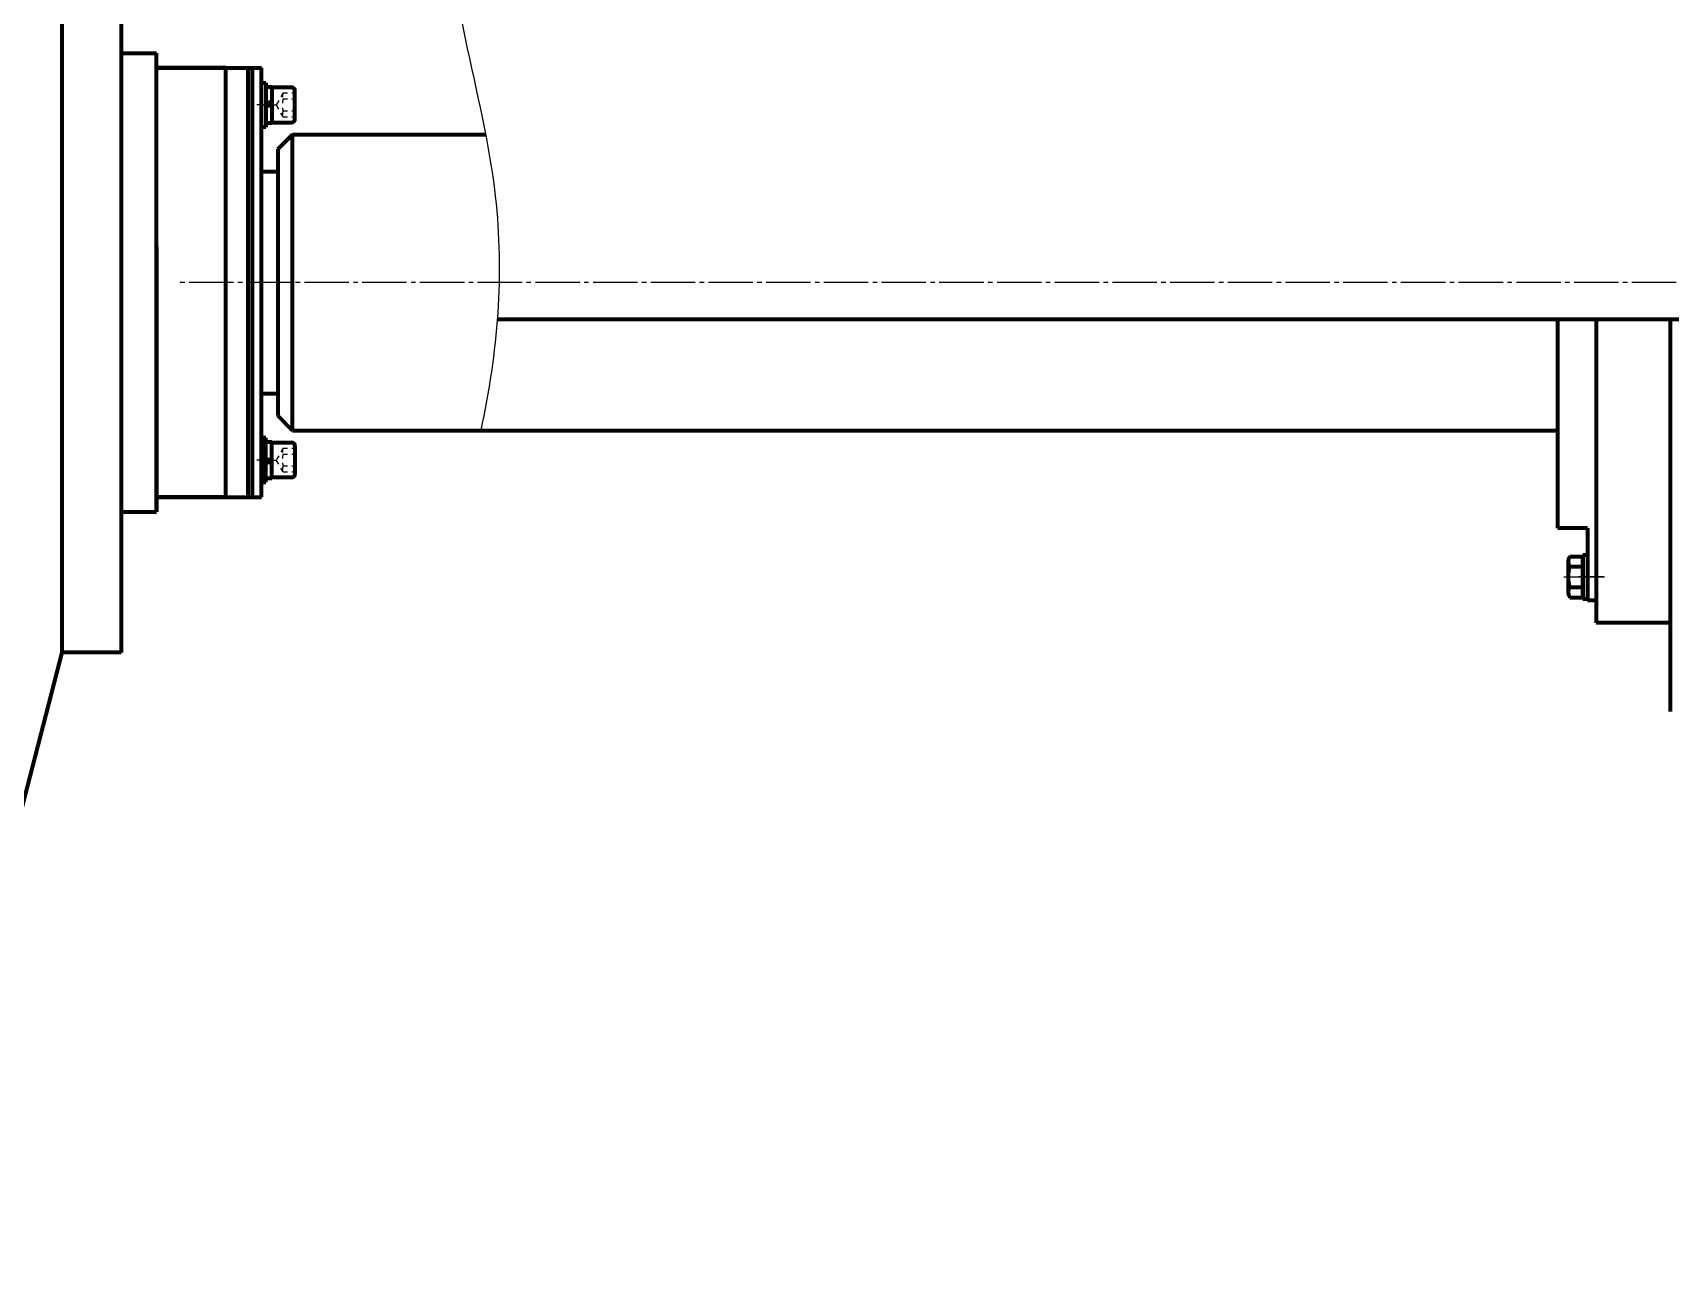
# Model space of a CAD drawing. Header units: millimetres. Extents: x -14850 to 14850, y -10500 to 10500.
# Drawn here: x 1489 to 2595, y 3409 to 4253 of the extents above; entities that cross this region are included whole.
import ezdxf

# ---------------------------------------------------------------- set-up
doc = ezdxf.new("R2010")
doc.units = ezdxf.units.MM
doc.linetypes.add('EB_DASH', pattern=[6, 3, -3])
doc.linetypes.add('EB_DASHDOT', pattern=[39, 30, -3, 3, -3])
for name, color, linetype, lineweight in [('CAXA0', 7, 'Continuous', 70), ('CAXA1', 1, 'EB_DASHDOT', 25), ('CAXA2', 6, 'EB_DASH', 25), ('CAXA3', 2, 'Continuous', 25)]:
    doc.layers.add(name, color=color, linetype=linetype, lineweight=lineweight)

# ---------------------------------------------------------------- blocks, each defined once
blk = doc.blocks.new('CAXBLOCK131', base_point=(1646.1, 4203.9))
at = {"layer": 'CAXA0'}
for p, q in [((1646.1, 4216.1), (1646.1, 4191.7)), ((1646.1, 4216.1), (1650.2, 4216.1)), ((1646.1, 4205), (1650.2, 4206.1)), ((1650.2, 4216.1), (1650.2, 4191.7)), ((1646.1, 4202.9), (1646.6, 4203)), ((1646.6, 4203), (1650.2, 4204)), ((1646.1, 4191.7), (1650.2, 4191.7))]:
    blk.add_line(p, q, dxfattribs=at)
at = {"layer": 'CAXA1', "linetype": 'EB_DASHDOT', "lineweight": 25}
blk.add_line((1643.1, 4203.9), (1653.2, 4203.9), dxfattribs=at)
blk = doc.blocks.new('CAXBLOCK139', base_point=(1646.1, 3963.9))
at = {"layer": 'CAXA0'}
for p, q in [((1646.1, 3951.7), (1646.1, 3976.1)), ((1646.1, 3976.1), (1650.2, 3976.1)), ((1650.2, 3951.7), (1650.2, 3976.1)), ((1646.1, 3965), (1646.6, 3964.8)), ((1646.1, 3962.9), (1650.2, 3961.8)), ((1646.6, 3964.8), (1650.2, 3963.9)), ((1646.1, 3951.7), (1650.2, 3951.7))]:
    blk.add_line(p, q, dxfattribs=at)
at = {"layer": 'CAXA1', "linetype": 'EB_DASHDOT', "lineweight": 25}
blk.add_line((1643.1, 3963.9), (1653.2, 3963.9), dxfattribs=at)

msp = doc.modelspace()

# ---------------------------------------------------------------- linework, layer by layer
at = {"layer": 'CAXA0'}
for p, q in [((1548.26, 4983.92), (1548.26, 3833.92)), ((1508.26, 4658.92), (1508.26, 4058.92)), ((1548.26, 4238.92), (1572.11, 4238.92)), ((1572.11, 3928.92), (1572.11, 4238.92)), ((1572.11, 4228.92), (1619.11, 4228.92)), ((1619.11, 4228.92), (1572.11, 4228.92)), ((1619.11, 3938.92), (1619.11, 4228.92)), ((1619.11, 4228.92), (1643.11, 4228.92)), ((1634.11, 3938.92), (1634.11, 4228.92)), ((1637.11, 3938.92), (1637.11, 4228.92)), ((1643.11, 3938.92), (1643.11, 4228.92)), ((1643.11, 4218.92), (1646.11, 4218.92)), ((1643.11, 4188.92), (1643.11, 4218.92)), ((1646.11, 4218.92), (1646.11, 4188.92)), ((1663.41, 4215.76), (1650.21, 4215.76)), ((1650.21, 4215.76), (1650.21, 4192.09)), ((1665.78, 4194.45), (1665.78, 4213.39)), ((1646.11, 4188.92), (1643.11, 4188.92)), ((1650.21, 4192.09), (1663.41, 4192.09)), ((1654.11, 4173.92), (1664.11, 4183.92)), ((1664.11, 4183.92), (1794.59, 4183.92)), ((1664.11, 3983.92), (1664.11, 4183.92)), ((1654.11, 4173.92), (1654.11, 3993.92)), ((1643.11, 4158.92), (1654.11, 4158.92)), ((3581.76, 4058.92), (1802.49, 4058.92)), ((2519.26, 3917.92), (2519.26, 4058.92)), ((2545.26, 4058.92), (2545.26, 3853.92)), ((2595.26, 4058.92), (2595.26, 3793.92)), ((1643.11, 4008.92), (1654.11, 4008.92)), ((1654.11, 3993.92), (1664.11, 3983.92)), ((1646.11, 3978.92), (1643.11, 3978.92)), ((1643.11, 3978.92), (1643.11, 3948.92)), ((1646.11, 3948.92), (1646.11, 3978.92)), ((1650.21, 3975.76), (1663.41, 3975.76)), ((1650.21, 3952.09), (1650.21, 3975.76)), ((1664.11, 3983.92), (2519.26, 3983.92)), ((1665.78, 3973.39), (1665.78, 3954.45)), ((1663.41, 3952.09), (1650.21, 3952.09)), ((1643.11, 3948.92), (1646.11, 3948.92)), ((1548.26, 3928.92), (1572.11, 3928.92)), ((1572.11, 3938.92), (1619.11, 3938.92)), ((1619.11, 3938.92), (1572.11, 3938.92)), ((1619.11, 3938.92), (1643.11, 3938.92)), ((2539.26, 3917.92), (2519.26, 3917.92)), ((2539.26, 3917.92), (2539.26, 3868.92)), ((2545.26, 3923.92), (2545.26, 3868.92)), ((2527.29, 3898.78), (2536.26, 3898.78)), ((2536.26, 3899.92), (2539.26, 3899.92)), ((2536.26, 3869.92), (2536.26, 3899.92)), ((2536.26, 3898.78), (2536.26, 3871.07)), ((2539.26, 3899.92), (2539.26, 3869.92)), ((2526.26, 3895.31), (2526.26, 3874.53)), ((2527.29, 3891.85), (2536.26, 3891.85)), ((2536.26, 3892.92), (2536.26, 3876.92)), ((2527.29, 3877.99), (2536.26, 3877.99)), ((2527.29, 3871.07), (2536.26, 3871.07)), ((2539.26, 3869.92), (2536.26, 3869.92)), ((2545.26, 3868.92), (2539.26, 3868.92)), ((2595.26, 3853.92), (2545.26, 3853.92)), ((1508.26, 3833.92), (1398.26, 3408.92))]:
    msp.add_line(p, q, dxfattribs=at)
at = {"layer": 'CAXA0', "linetype": 'Continuous', "lineweight": 70}
for p in [(1508.26, 4058.92), (1548.26, 3833.92)]:
    msp.add_line(p, (1508.26, 3833.92), dxfattribs=at)
at = {"layer": 'CAXA0'}
for centre, radius, start, end in [((1663.41, 4213.39), 2.37, 0, 90), ((1663.41, 4194.45), 2.37, 270, 0), ((1663.41, 3973.39), 2.37, 0, 90), ((1663.41, 3954.45), 2.37, 270, 0), ((2532.65, 3895.31), 6.38, 147.13277, 212.86723), ((2550.26, 3884.92), 24, 163.22135, 196.77865), ((2532.65, 3874.53), 6.38, 147.13277, 212.86723)]:
    msp.add_arc(centre, radius, start, end, dxfattribs=at)
at = {"layer": 'CAXA1', "color": 1, "linetype": 'EB_DASHDOT', "lineweight": 25}
for p, q in [((1649.11, 4203.92), (1640.11, 4203.92)), ((1649.11, 3963.92), (1640.11, 3963.92)), ((2542.26, 3884.92), (2533.26, 3884.92))]:
    msp.add_line(p, q, dxfattribs=at)
at = {"layer": 'CAXA1', "linetype": 'EB_DASHDOT', "lineweight": 25}
for p, q in [((4120.26, 4083.92), (1585.26, 4083.92)), ((2523.26, 3884.92), (2550.73, 3884.92))]:
    msp.add_line(p, q, dxfattribs=at)
at = {"layer": 'CAXA1'}
msp.add_line((2550.34, 3884.92), (2533.42, 3884.92), dxfattribs=at)
at = {"layer": 'CAXA2'}
for p, q in [((1657.78, 4212.01), (1653.11, 4203.92)), ((1657.78, 4212.01), (1665.78, 4212.01)), ((1657.78, 4207.96), (1665.78, 4207.96)), ((1657.78, 4195.84), (1653.11, 4203.92)), ((1657.78, 4199.88), (1665.78, 4199.88)), ((1657.78, 4195.84), (1665.78, 4195.84)), ((1657.78, 3972.01), (1653.11, 3963.92)), ((1657.78, 3955.84), (1653.11, 3963.92)), ((1657.78, 3972.01), (1665.78, 3972.01)), ((1657.78, 3967.96), (1665.78, 3967.96)), ((1657.78, 3959.88), (1665.78, 3959.88)), ((1657.78, 3955.84), (1665.78, 3955.84))]:
    msp.add_line(p, q, dxfattribs=at)
at = {"layer": 'CAXA2', "color": 7, "linetype": 'Continuous', "lineweight": 70}
msp.add_line((1572.11, 4107.92), (1572.11, 3928.92), dxfattribs=at)
at = {"layer": 'CAXA2'}
for centre, radius, start, end in [((1673.13, 4203.92), 15.88, 165.25287, 194.74713), ((1661.82, 4209.98), 4.52, 153.43495, 206.56505), ((1661.82, 4197.86), 4.52, 153.43495, 206.56505), ((1673.13, 3963.92), 15.88, 165.25287, 194.74713), ((1661.82, 3969.98), 4.52, 153.43495, 206.56505), ((1661.82, 3957.86), 4.52, 153.43495, 206.56505)]:
    msp.add_arc(centre, radius, start, end, dxfattribs=at)
at = {"layer": 'CAXA3'}
msp.add_open_spline([(1806.24, 4688.11), (1787.47, 4639.89), (1746.46, 4495.44), (1764.66, 4306.96), (1809.94, 4127.03), (1802.88, 4036.32), (1791.31, 3983.92)], degree=3, knots=[0, 0, 0, 0, 155.9975053, 447.321541, 556.4283057, 714.7848722, 714.7848722, 714.7848722, 714.7848722], dxfattribs=at)

# ---------------------------------------------------------------- block references
at = {"layer": 'CAXA0'}
for name, p in [('CAXBLOCK131', (1646.11, 4203.92)), ('CAXBLOCK139', (1646.11, 3963.92))]:
    msp.add_blockref(name, p, dxfattribs=at)

doc.saveas('drawing.dxf')
